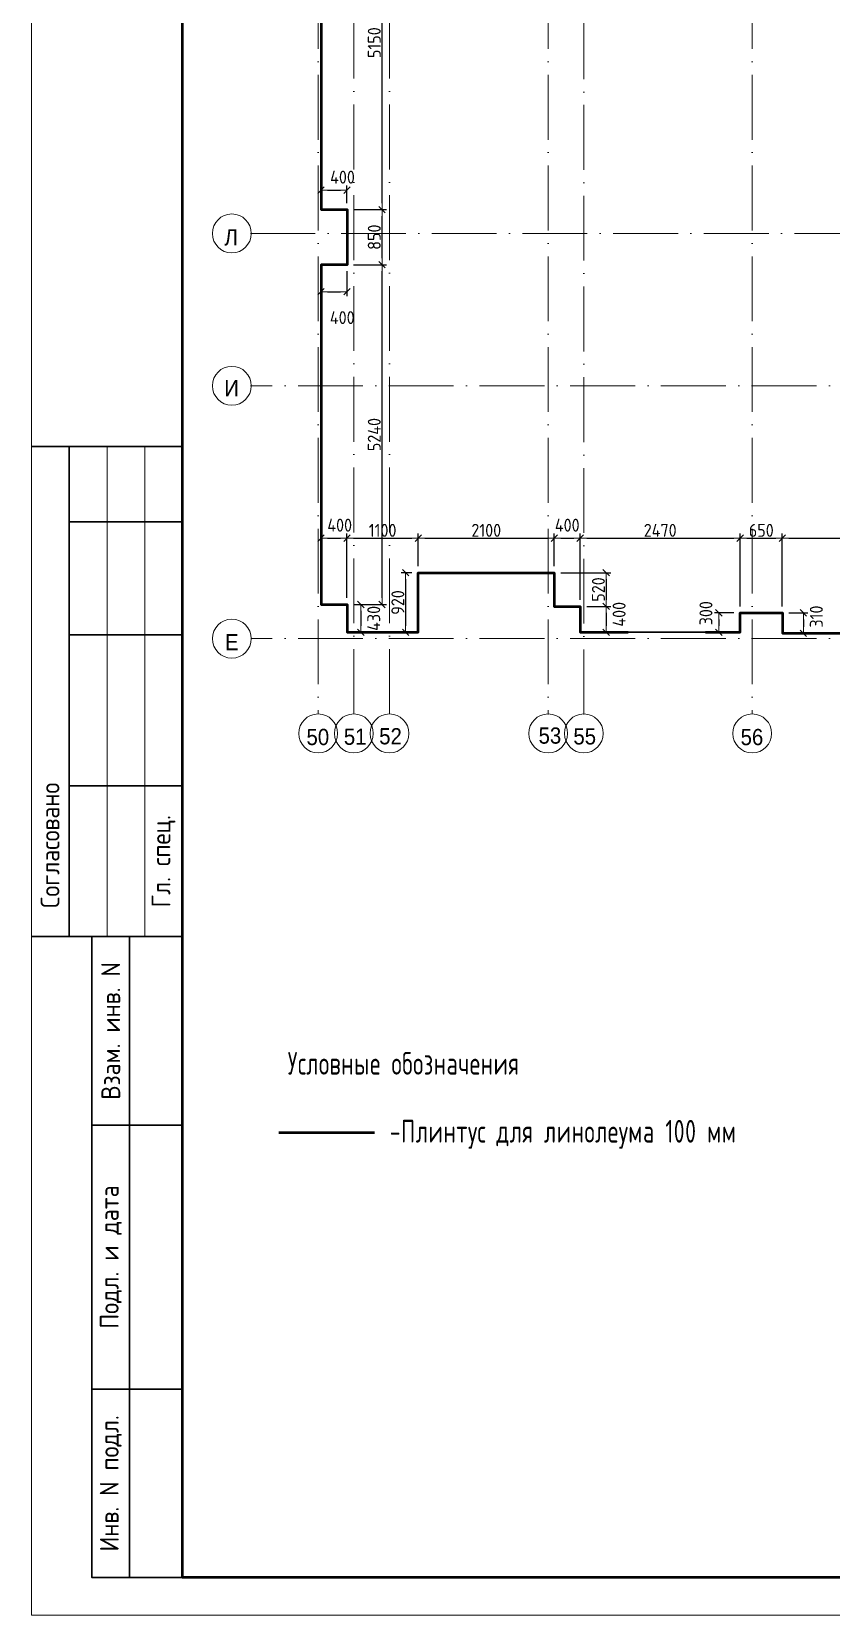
# Model space of a CAD drawing. Header units: millimetres. Extents: x 5993 to 95364, y 94667 to 143522.
# Drawn here: x 60817 to 73162, y 94667 to 119095 of the extents above; entities that cross this region are included whole.
import ezdxf
from ezdxf.enums import TextEntityAlignment as Align

# ---------------------------------------------------------------- set-up
doc = ezdxf.new("R2010")
doc.units = ezdxf.units.MM
doc.linetypes.add('50_200_ШТРИХ_1Т_ш5_п1_п1_', pattern=[1400, 1000, -200, 0, -200])
for name, color, linetype, lineweight, true_color in [('Оси-1', 7, 'Continuous', 20, 0xaaaaaa), ('Оси-2', 7, 'Continuous', 9, 0xaaaaaa), ('Оси-3', 7, '50_200_ШТРИХ_1Т_ш5_п1_п1_', 9, 0xaaaaaa)]:
    doc.layers.add(name, color=color, linetype=linetype, lineweight=lineweight, true_color=true_color)
doc.layers.add('Основные линии', color=7, linetype='Continuous', lineweight=30)
doc.layers.add('Размеры', color=7, linetype='Continuous', lineweight=15)
doc.styles.add('Arial', font='arial.ttf', dxfattribs={"width": 0.9, "height": 500})
doc.styles.get("Standard").update_dxf_attribs({"font": 'arial.ttf'})
doc.styles.add('СПДС', font='isocpeur.ttf', dxfattribs={"width": 0.9})
doc.dimstyles.new('Размера А3', dxfattribs={"dimtxt": 200, "dimasz": 100, "dimexe": 70, "dimexo": 100, "dimgap": 20, "dimtad": 1, "dimdec": 0, "dimrnd": 10, "dimzin": 0, "dimdsep": 46, "dimtxsty": 'СПДС', "dimblk": 'ARROWHEAD_6', "dimcen": 1, "dimclrd": 256, "dimclre": 256, "dimclrt": 256, "dimazin": 0, "dimtfac": 1, "dimtdec": 0, "dimtmove": 2, "dimatfit": 3, "dimfxl": 1, "dimtolj": 1, "dimtzin": 0, "dimarcsym": 0})

# ---------------------------------------------------------------- blocks, each defined once
blk = doc.blocks.new('Ось сетки - Круг_Ø6_00__ISO-2_5_0_9K_-17386508-АИ_План этажа Радиаторы_2')
at = {"layer": 'Оси-1'}
blk.add_circle((0, 0), 3, dxfattribs=at)
blk = doc.blocks.new('ARROWHEAD_6')
at = {"color": 0, "linetype": 'Continuous'}
for p, q in [((0, 0), (-1, 0)), ((-0.5, -0.5), (0.5, 0.5))]:
    blk.add_line(p, q, dxfattribs=at)
blk = doc.blocks.new('*D4145')
at = {"layer": 'Defpoints', "color": 0, "lineweight": -2, "transparency": 16777216}
for p in [(65685, 115500), (66226, 115500), (65685, 110260)]:
    blk.add_point(p, dxfattribs=at)
at = {"layer": 'Размеры', "lineweight": -2, "transparency": 16777216}
for p, q in [((65785, 115500), (66296, 115500)), ((66226, 110360), (66226, 115400)), ((65785, 110260), (66296, 110260))]:
    blk.add_line(p, q, dxfattribs=at)
at = {"layer": 'Размеры', "lineweight": -2, "transparency": 16777216, "xscale": 100, "yscale": 100, "zscale": 100}
for p, rotation in [((66226, 115500), 90), ((66226, 110260), 270)]:
    blk.add_blockref('ARROWHEAD_6', p, dxfattribs=dict(at, rotation=rotation))
at = {"layer": 'Размеры', "transparency": 16777216, "insert": (66106, 112880), "char_height": 200, "attachment_point": 5, "rotation": 90, "style": 'СПДС'}
blk.add_mtext('\\A1;5240', dxfattribs=at)
blk = doc.blocks.new('*D4146')
at = {"layer": 'Defpoints', "color": 0, "lineweight": -2, "transparency": 16777216}
for p in [(65685, 116350), (66226, 116350), (65685, 115500)]:
    blk.add_point(p, dxfattribs=at)
at = {"layer": 'Размеры', "lineweight": -2, "transparency": 16777216}
for p, q in [((65785, 116350), (66296, 116350)), ((66226, 115600), (66226, 116250)), ((65785, 115500), (66296, 115500))]:
    blk.add_line(p, q, dxfattribs=at)
at = {"layer": 'Размеры', "lineweight": -2, "transparency": 16777216, "xscale": 100, "yscale": 100, "zscale": 100}
for p, rotation in [((66226, 116350), 90), ((66226, 115500), 270)]:
    blk.add_blockref('ARROWHEAD_6', p, dxfattribs=dict(at, rotation=rotation))
at = {"layer": 'Размеры', "transparency": 16777216, "insert": (66106, 115925), "char_height": 200, "attachment_point": 5, "rotation": 90, "style": 'СПДС'}
blk.add_mtext('\\A1;850', dxfattribs=at)
blk = doc.blocks.new('*D4147')
at = {"layer": 'Defpoints', "color": 0, "lineweight": -2, "transparency": 16777216}
for p in [(65685, 121500), (66226, 121500), (65685, 116350)]:
    blk.add_point(p, dxfattribs=at)
at = {"layer": 'Размеры', "lineweight": -2, "transparency": 16777216}
for p, q in [((65785, 121500), (66296, 121500)), ((66226, 116450), (66226, 121400)), ((65785, 116350), (66296, 116350))]:
    blk.add_line(p, q, dxfattribs=at)
at = {"layer": 'Размеры', "lineweight": -2, "transparency": 16777216, "xscale": 100, "yscale": 100, "zscale": 100}
for p, rotation in [((66226, 121500), 90), ((66226, 116350), 270)]:
    blk.add_blockref('ARROWHEAD_6', p, dxfattribs=dict(at, rotation=rotation))
at = {"layer": 'Размеры', "transparency": 16777216, "insert": (66106, 118925), "char_height": 200, "attachment_point": 5, "rotation": 90, "style": 'СПДС'}
blk.add_mtext('\\A1;5150', dxfattribs=at)
blk = doc.blocks.new('*D4172')
at = {"layer": 'Defpoints', "color": 0, "lineweight": -2, "transparency": 16777216}
for p in [(66785, 111283), (66785, 110750), (65685, 110260)]:
    blk.add_point(p, dxfattribs=at)
at = {"layer": 'Размеры', "lineweight": -2, "transparency": 16777216}
for p, q in [((65685, 110360), (65685, 111353)), ((65785, 111283), (66685, 111283)), ((66785, 110850), (66785, 111353))]:
    blk.add_line(p, q, dxfattribs=at)
at = {"layer": 'Размеры', "lineweight": -2, "transparency": 16777216, "xscale": 100, "yscale": 100, "zscale": 100, "rotation": 180}
blk.add_blockref('ARROWHEAD_6', (65685, 111283), dxfattribs=at)
at = {"layer": 'Размеры', "lineweight": -2, "transparency": 16777216, "xscale": 100, "yscale": 100, "zscale": 100}
blk.add_blockref('ARROWHEAD_6', (66785, 111283), dxfattribs=at)
at = {"layer": 'Размеры', "transparency": 16777216, "insert": (66235, 111403), "char_height": 200, "attachment_point": 5, "style": 'СПДС'}
blk.add_mtext('\\A1;1100', dxfattribs=at)
blk = doc.blocks.new('*D4173')
at = {"layer": 'Defpoints', "color": 0, "lineweight": -2, "transparency": 16777216}
for p in [(68885, 111283), (66785, 110750), (68885, 110750)]:
    blk.add_point(p, dxfattribs=at)
at = {"layer": 'Размеры', "lineweight": -2, "transparency": 16777216}
for p, q in [((66785, 110850), (66785, 111353)), ((66885, 111283), (68785, 111283)), ((68885, 110850), (68885, 111353))]:
    blk.add_line(p, q, dxfattribs=at)
at = {"layer": 'Размеры', "lineweight": -2, "transparency": 16777216, "xscale": 100, "yscale": 100, "zscale": 100, "rotation": 180}
blk.add_blockref('ARROWHEAD_6', (66785, 111283), dxfattribs=at)
at = {"layer": 'Размеры', "lineweight": -2, "transparency": 16777216, "xscale": 100, "yscale": 100, "zscale": 100}
blk.add_blockref('ARROWHEAD_6', (68885, 111283), dxfattribs=at)
at = {"layer": 'Размеры', "transparency": 16777216, "insert": (67835, 111403), "char_height": 200, "attachment_point": 5, "style": 'СПДС'}
blk.add_mtext('\\A1;2100', dxfattribs=at)
blk = doc.blocks.new('*D4174')
at = {"layer": 'Defpoints', "color": 0, "lineweight": -2, "transparency": 16777216}
for p in [(69285, 111283), (68885, 110750), (69285, 110230)]:
    blk.add_point(p, dxfattribs=at)
at = {"layer": 'Размеры', "lineweight": -2, "transparency": 16777216}
for p, q in [((68885, 110850), (68885, 111353)), ((68985, 111283), (69185, 111283)), ((69285, 110330), (69285, 111353))]:
    blk.add_line(p, q, dxfattribs=at)
at = {"layer": 'Размеры', "lineweight": -2, "transparency": 16777216, "xscale": 100, "yscale": 100, "zscale": 100, "rotation": 180}
blk.add_blockref('ARROWHEAD_6', (68885, 111283), dxfattribs=at)
at = {"layer": 'Размеры', "lineweight": -2, "transparency": 16777216, "xscale": 100, "yscale": 100, "zscale": 100}
blk.add_blockref('ARROWHEAD_6', (69285, 111283), dxfattribs=at)
at = {"layer": 'Размеры', "transparency": 16777216, "insert": (69085, 111483), "char_height": 200, "attachment_point": 5, "style": 'СПДС'}
blk.add_mtext('\\A1;400', dxfattribs=at)
blk = doc.blocks.new('*D4175')
at = {"layer": 'Defpoints', "color": 0, "lineweight": -2, "transparency": 16777216}
for p in [(71755, 111283), (69285, 110230), (71755, 110130)]:
    blk.add_point(p, dxfattribs=at)
at = {"layer": 'Размеры', "lineweight": -2, "transparency": 16777216}
for p, q in [((69285, 110330), (69285, 111353)), ((69385, 111283), (71655, 111283)), ((71755, 110230), (71755, 111353))]:
    blk.add_line(p, q, dxfattribs=at)
at = {"layer": 'Размеры', "lineweight": -2, "transparency": 16777216, "xscale": 100, "yscale": 100, "zscale": 100, "rotation": 180}
blk.add_blockref('ARROWHEAD_6', (69285, 111283), dxfattribs=at)
at = {"layer": 'Размеры', "lineweight": -2, "transparency": 16777216, "xscale": 100, "yscale": 100, "zscale": 100}
blk.add_blockref('ARROWHEAD_6', (71755, 111283), dxfattribs=at)
at = {"layer": 'Размеры', "transparency": 16777216, "insert": (70520, 111403), "char_height": 200, "attachment_point": 5, "style": 'СПДС'}
blk.add_mtext('\\A1;2470', dxfattribs=at)
blk = doc.blocks.new('*D4176')
at = {"layer": 'Defpoints', "color": 0, "lineweight": -2, "transparency": 16777216}
for p in [(72405, 111283), (71755, 110130), (72405, 110130)]:
    blk.add_point(p, dxfattribs=at)
at = {"layer": 'Размеры', "lineweight": -2, "transparency": 16777216}
for p, q in [((71755, 110230), (71755, 111353)), ((71855, 111283), (72305, 111283)), ((72405, 110230), (72405, 111353))]:
    blk.add_line(p, q, dxfattribs=at)
at = {"layer": 'Размеры', "lineweight": -2, "transparency": 16777216, "xscale": 100, "yscale": 100, "zscale": 100, "rotation": 180}
blk.add_blockref('ARROWHEAD_6', (71755, 111283), dxfattribs=at)
at = {"layer": 'Размеры', "lineweight": -2, "transparency": 16777216, "xscale": 100, "yscale": 100, "zscale": 100}
blk.add_blockref('ARROWHEAD_6', (72405, 111283), dxfattribs=at)
at = {"layer": 'Размеры', "transparency": 16777216, "insert": (72080, 111403), "char_height": 200, "attachment_point": 5, "style": 'СПДС'}
blk.add_mtext('\\A1;650', dxfattribs=at)
blk = doc.blocks.new('*D4177')
at = {"layer": 'Defpoints', "color": 0, "lineweight": -2, "transparency": 16777216}
for p in [(77055, 111283), (72405, 110130), (77055, 110130)]:
    blk.add_point(p, dxfattribs=at)
at = {"layer": 'Размеры', "lineweight": -2, "transparency": 16777216}
for p, q in [((72405, 110230), (72405, 111353)), ((72505, 111283), (76955, 111283)), ((77055, 110230), (77055, 111353))]:
    blk.add_line(p, q, dxfattribs=at)
at = {"layer": 'Размеры', "lineweight": -2, "transparency": 16777216, "xscale": 100, "yscale": 100, "zscale": 100, "rotation": 180}
blk.add_blockref('ARROWHEAD_6', (72405, 111283), dxfattribs=at)
at = {"layer": 'Размеры', "lineweight": -2, "transparency": 16777216, "xscale": 100, "yscale": 100, "zscale": 100}
blk.add_blockref('ARROWHEAD_6', (77055, 111283), dxfattribs=at)
at = {"layer": 'Размеры', "transparency": 16777216, "insert": (74730, 111403), "char_height": 200, "attachment_point": 5, "style": 'СПДС'}
blk.add_mtext('\\A1;4650', dxfattribs=at)
blk = doc.blocks.new('*D4203')
at = {"layer": 'Defpoints', "color": 0, "lineweight": -2, "transparency": 16777216}
for p in [(72405, 110130), (72405, 109815), (72730, 109815)]:
    blk.add_point(p, dxfattribs=at)
at = {"layer": 'Размеры', "lineweight": -2, "transparency": 16777216}
for p, q in [((72505, 110130), (72800, 110130)), ((72730, 110030), (72730, 109915)), ((72505, 109815), (72800, 109815))]:
    blk.add_line(p, q, dxfattribs=at)
at = {"layer": 'Размеры', "lineweight": -2, "transparency": 16777216, "xscale": 100, "yscale": 100, "zscale": 100}
for p, rotation in [((72730, 110130), 90), ((72730, 109815), 270)]:
    blk.add_blockref('ARROWHEAD_6', p, dxfattribs=dict(at, rotation=rotation))
at = {"layer": 'Размеры', "lineweight": -2, "transparency": 16777216, "insert": (72930, 110073), "char_height": 200, "attachment_point": 5, "rotation": 90, "style": 'СПДС'}
blk.add_mtext('\\A1;310', dxfattribs=at)
blk = doc.blocks.new('*D4204')
at = {"layer": 'Defpoints', "color": 0, "lineweight": -2, "transparency": 16777216}
for p in [(71755, 110130), (71426, 109830), (71755, 109830)]:
    blk.add_point(p, dxfattribs=at)
at = {"layer": 'Размеры', "lineweight": -2, "transparency": 16777216}
for p, q in [((71655, 110130), (71356, 110130)), ((71426, 110030), (71426, 109930)), ((71655, 109830), (71356, 109830))]:
    blk.add_line(p, q, dxfattribs=at)
at = {"layer": 'Размеры', "lineweight": -2, "transparency": 16777216, "xscale": 100, "yscale": 100, "zscale": 100}
for p, rotation in [((71426, 110130), 90), ((71426, 109830), 270)]:
    blk.add_blockref('ARROWHEAD_6', p, dxfattribs=dict(at, rotation=rotation))
at = {"layer": 'Размеры', "lineweight": -2, "transparency": 16777216, "insert": (71226, 110125), "char_height": 200, "attachment_point": 5, "rotation": 90, "style": 'СПДС'}
blk.add_mtext('\\A1;300', dxfattribs=at)
blk = doc.blocks.new('*D4205')
at = {"layer": 'Defpoints', "color": 0, "lineweight": -2, "transparency": 16777216}
for p in [(69285, 110230), (69285, 109830), (69686, 109830)]:
    blk.add_point(p, dxfattribs=at)
at = {"layer": 'Размеры', "lineweight": -2, "transparency": 16777216}
for p, q in [((69385, 110230), (69756, 110230)), ((69686, 110130), (69686, 109930)), ((69385, 109830), (69756, 109830))]:
    blk.add_line(p, q, dxfattribs=at)
at = {"layer": 'Размеры', "lineweight": -2, "transparency": 16777216, "xscale": 100, "yscale": 100, "zscale": 100}
for p, rotation in [((69686, 110230), 90), ((69686, 109830), 270)]:
    blk.add_blockref('ARROWHEAD_6', p, dxfattribs=dict(at, rotation=rotation))
at = {"layer": 'Размеры', "lineweight": -2, "transparency": 16777216, "insert": (69886, 110108), "char_height": 200, "attachment_point": 5, "rotation": 90, "style": 'СПДС'}
blk.add_mtext('\\A1;400', dxfattribs=at)
blk = doc.blocks.new('*D4206')
at = {"layer": 'Defpoints', "color": 0, "lineweight": -2, "transparency": 16777216}
for p in [(68885, 110750), (69285, 110230), (69686, 110230)]:
    blk.add_point(p, dxfattribs=at)
at = {"layer": 'Размеры', "lineweight": -2, "transparency": 16777216}
for p, q in [((68985, 110750), (69756, 110750)), ((69686, 110650), (69686, 110330)), ((69385, 110230), (69756, 110230))]:
    blk.add_line(p, q, dxfattribs=at)
at = {"layer": 'Размеры', "lineweight": -2, "transparency": 16777216, "xscale": 100, "yscale": 100, "zscale": 100}
for p, rotation in [((69686, 110750), 90), ((69686, 110230), 270)]:
    blk.add_blockref('ARROWHEAD_6', p, dxfattribs=dict(at, rotation=rotation))
at = {"layer": 'Размеры', "lineweight": -2, "transparency": 16777216, "insert": (69566, 110490), "char_height": 200, "attachment_point": 5, "rotation": 90, "style": 'СПДС'}
blk.add_mtext('\\A1;520', dxfattribs=at)
blk = doc.blocks.new('*D4207')
at = {"layer": 'Defpoints', "color": 0, "lineweight": -2, "transparency": 16777216}
for p in [(66785, 110750), (66590, 109830), (66785, 109830)]:
    blk.add_point(p, dxfattribs=at)
at = {"layer": 'Размеры', "lineweight": -2, "transparency": 16777216}
for p, q in [((66685, 110750), (66520, 110750)), ((66590, 110650), (66590, 109930)), ((66685, 109830), (66520, 109830))]:
    blk.add_line(p, q, dxfattribs=at)
at = {"layer": 'Размеры', "lineweight": -2, "transparency": 16777216, "xscale": 100, "yscale": 100, "zscale": 100}
for p, rotation in [((66590, 110750), 90), ((66590, 109830), 270)]:
    blk.add_blockref('ARROWHEAD_6', p, dxfattribs=dict(at, rotation=rotation))
at = {"layer": 'Размеры', "lineweight": -2, "transparency": 16777216, "insert": (66470, 110290), "char_height": 200, "attachment_point": 5, "rotation": 90, "style": 'СПДС'}
blk.add_mtext('\\A1;920', dxfattribs=at)
blk = doc.blocks.new('*D4208')
at = {"layer": 'Defpoints', "color": 0, "lineweight": -2, "transparency": 16777216}
for p in [(65685, 110260), (65685, 109830), (65898, 109830)]:
    blk.add_point(p, dxfattribs=at)
at = {"layer": 'Размеры', "lineweight": -2, "transparency": 16777216}
for p, q in [((65785, 110260), (65968, 110260)), ((65898, 110160), (65898, 109930)), ((65785, 109830), (65968, 109830))]:
    blk.add_line(p, q, dxfattribs=at)
at = {"layer": 'Размеры', "lineweight": -2, "transparency": 16777216, "xscale": 100, "yscale": 100, "zscale": 100}
for p, rotation in [((65898, 110260), 90), ((65898, 109830), 270)]:
    blk.add_blockref('ARROWHEAD_6', p, dxfattribs=dict(at, rotation=rotation))
at = {"layer": 'Размеры', "lineweight": -2, "transparency": 16777216, "insert": (66098, 110045), "char_height": 200, "attachment_point": 5, "rotation": 90, "style": 'СПДС'}
blk.add_mtext('\\A1;430', dxfattribs=at)
blk = doc.blocks.new('*D4209')
at = {"layer": 'Defpoints', "color": 0, "lineweight": -2, "transparency": 16777216}
for p in [(65685, 111283), (65285, 110260), (65685, 110260)]:
    blk.add_point(p, dxfattribs=at)
at = {"layer": 'Размеры', "lineweight": -2, "transparency": 16777216}
for p, q in [((65285, 110360), (65285, 111353)), ((65385, 111283), (65585, 111283)), ((65685, 110360), (65685, 111353))]:
    blk.add_line(p, q, dxfattribs=at)
at = {"layer": 'Размеры', "lineweight": -2, "transparency": 16777216, "xscale": 100, "yscale": 100, "zscale": 100, "rotation": 180}
blk.add_blockref('ARROWHEAD_6', (65285, 111283), dxfattribs=at)
at = {"layer": 'Размеры', "lineweight": -2, "transparency": 16777216, "xscale": 100, "yscale": 100, "zscale": 100}
blk.add_blockref('ARROWHEAD_6', (65685, 111283), dxfattribs=at)
at = {"layer": 'Размеры', "lineweight": -2, "transparency": 16777216, "insert": (65572, 111483), "char_height": 200, "attachment_point": 5, "style": 'СПДС'}
blk.add_mtext('\\A1;400', dxfattribs=at)
blk = doc.blocks.new('*D4210')
at = {"layer": 'Defpoints', "color": 0, "lineweight": -2, "transparency": 16777216}
for p in [(65285, 115500), (65685, 115500), (65685, 115084)]:
    blk.add_point(p, dxfattribs=at)
at = {"layer": 'Размеры', "lineweight": -2, "transparency": 16777216}
for p, q in [((65285, 115400), (65285, 115014)), ((65685, 115400), (65685, 115014)), ((65385, 115084), (65585, 115084))]:
    blk.add_line(p, q, dxfattribs=at)
at = {"layer": 'Размеры', "lineweight": -2, "transparency": 16777216, "xscale": 100, "yscale": 100, "zscale": 100, "rotation": 180}
blk.add_blockref('ARROWHEAD_6', (65285, 115084), dxfattribs=at)
at = {"layer": 'Размеры', "lineweight": -2, "transparency": 16777216, "xscale": 100, "yscale": 100, "zscale": 100}
blk.add_blockref('ARROWHEAD_6', (65685, 115084), dxfattribs=at)
at = {"layer": 'Размеры', "lineweight": -2, "transparency": 16777216, "insert": (65612, 114684), "char_height": 200, "attachment_point": 5, "style": 'СПДС'}
blk.add_mtext('\\A1;400', dxfattribs=at)
blk = doc.blocks.new('*D4211')
at = {"layer": 'Defpoints', "color": 0, "lineweight": -2, "transparency": 16777216}
for p in [(65685, 116651), (65285, 116350), (65685, 116350)]:
    blk.add_point(p, dxfattribs=at)
at = {"layer": 'Размеры', "lineweight": -2, "transparency": 16777216}
for p, q in [((65285, 116450), (65285, 116721)), ((65385, 116651), (65585, 116651)), ((65685, 116450), (65685, 116721))]:
    blk.add_line(p, q, dxfattribs=at)
at = {"layer": 'Размеры', "lineweight": -2, "transparency": 16777216, "xscale": 100, "yscale": 100, "zscale": 100, "rotation": 180}
blk.add_blockref('ARROWHEAD_6', (65285, 116651), dxfattribs=at)
at = {"layer": 'Размеры', "lineweight": -2, "transparency": 16777216, "xscale": 100, "yscale": 100, "zscale": 100}
blk.add_blockref('ARROWHEAD_6', (65685, 116651), dxfattribs=at)
at = {"layer": 'Размеры', "lineweight": -2, "transparency": 16777216, "insert": (65616, 116851), "char_height": 200, "attachment_point": 5, "style": 'СПДС'}
blk.add_mtext('\\A1;400', dxfattribs=at)
blk = doc.blocks.new('*U62')
at = {"lineweight": 0}
blk.add_lwpolyline([(-292, -5), (5, -5), (5, 415), (-292, 415)], close=True, dxfattribs=at)
at = {"color": 0, "linetype": 'Continuous', "lineweight": 50}
blk.add_lwpolyline([(-272, 410), (0, 410), (0, 0), (-272, 0)], close=True, dxfattribs=at)
at = {"lineweight": 35}
for points in [[(-272, 150), (-292, 150)], [(-287, 85), (-287, 150)], [(-272, 140), (-287, 140)], [(-272, 125), (-287, 125)], [(-272, 105), (-287, 105)], [(-272, 85), (-292, 85)], [(-272, 85), (-284, 85), (-284, 0), (-272, 0)], [(-279, 0), (-279, 85)], [(-272, 60), (-284, 60)], [(-272, 25), (-284, 25)]]:
    blk.add_lwpolyline(points, dxfattribs=at)
at = {"lineweight": 18}
for points in [[(-282, 85), (-282, 150)], [(-277, 85), (-277, 150)]]:
    blk.add_lwpolyline(points, dxfattribs=at)
at = {"lineweight": -2, "char_height": 2.5, "attachment_point": 5, "rotation": 90, "style": 'СПДС'}
for s, insert, width in [('Согласовано', (-289.56, 97.1), 19.9913), ('Гл. спец.', (-274.5, 95), 19.9913), ('Взам. инв. N', (-281.5, 72.5), 24.9913), ('Подл. и дата', (-281.5, 42.5), 34.9913), ('Инв. N подл.', (-281.5, 12.5), 24.9913)]:
    blk.add_mtext(s, dxfattribs=dict(at, insert=insert, width=width))
at = {"lineweight": 30, "width": 0.9, "flags": 104}
blk.add_attdef('ШАПКА', text='', height=3, dxfattribs=at).set_placement((-135, 281), align=Align.MIDDLE_CENTER)
at = {"style": 'СПДС'}
for tag, height, p in [('ШИФР_ПРОЕКТА', 4, (-60, 50)), ('НАИМЕНОВАНИЕ_ОБЪЕКТА', 2.5, (-85, 25)), ('НАИМЕНОВАНИЕ_ОБЪЕКТА2', 2.5, (-85, 20)), ('СТАДИЯ', 4, (-42.5, 20)), ('ЛИСТ_первый', 4, (-27.5, 20)), ('ЛИСТОВ', 4, (-10, 20)), ('НАИМЕНОВАНИЕ_ЧЕРТЕЖА1', 2.5, (-85, 10)), ('ОРГАНИЗАЦИЯ_РАЗРАБОТЧИК1', 4, (-25, 8.09)), ('НАИМЕНОВАНИЕ_ЧЕРТЕЖА2', 2.5, (-85, 5))]:
    blk.add_attdef(tag, text='', height=height, dxfattribs=at).set_placement(p, align=Align.MIDDLE_CENTER)
for tag, p in [('РАЗРАБОТЧИК', (-163.97, 27.5)), ('РУК.ГРУППЫ', (-163.97, 22.5))]:
    blk.add_attdef(tag, text='', height=2.5, dxfattribs=at).set_placement(p, align=Align.MIDDLE_LEFT)
at = {"style": 'СПДС', "width": 0.9}
for p in [(-129.65, 26.37), (-129.65, 21.37)]:
    blk.add_attdef('ДАТА', p, '', height=2.3, dxfattribs=at)

msp = doc.modelspace()

# ---------------------------------------------------------------- linework, layer by layer
at = {"layer": 'Оси-3'}
for p, q in [((65240.5, 140830.4), (65240.5, 108570.5)), ((65790.5, 108570.5), (65790.5, 140830.4)), ((66340.5, 108570.5), (66340.5, 140830.4)), ((68790.5, 140830.4), (68790.5, 108565)), ((69340.5, 108563.5), (69340.5, 140830.4)), ((71940.5, 140830.4), (71940.5, 108570.5)), ((64194.4, 115982.8), (84132.7, 115982.8)), ((84132.7, 113632.8), (64194.4, 113632.8)), ((84132.7, 109732.8), (64207.3, 109732.8))]:
    msp.add_line(p, q, dxfattribs=at)
at = {"layer": 'Основные линии', "color": 18, "true_color": 0x000000}
for p, q in [((65285.5, 116350), (65285.5, 121350)), ((65685.5, 116350), (65285.5, 116350)), ((65685.5, 115500), (65685.5, 116350)), ((65285.5, 110260), (65285.5, 115500)), ((65285.5, 115500), (65685.5, 115500)), ((68885.5, 110750), (66785.5, 110750)), ((66785.5, 110750), (66785.5, 109830)), ((68885.5, 110230), (68885.5, 110750)), ((65685.5, 110260), (65285.5, 110260)), ((65685.5, 109830), (65685.5, 110260)), ((69285.5, 110230), (68885.5, 110230)), ((69285.5, 109830), (69285.5, 110230)), ((66785.5, 109830), (65685.5, 109830)), ((71755.5, 109830), (69285.5, 109830))]:
    msp.add_line(p, q, dxfattribs=at)
msp.add_lwpolyline([(77795.5, 109820), (77795.5, 110125), (77055.5, 110125), (77055.5, 109815), (72405.5, 109815), (72405.5, 110130), (71755.5, 110130), (71755.5, 109830), (71605.5, 109830), (71605.5, 109830)], dxfattribs=at)
at = {"layer": 'Размеры', "color": 1, "lineweight": 50}
for points in [[(65285.5, 121500), (65285.5, 116350), (65685.5, 116350), (65685.5, 115500), (65285.5, 115500), (65285.5, 110260), (65685.5, 110260), (65685.5, 109830), (66785.5, 109830), (66785.5, 110750), (68885.5, 110750), (68885.5, 110230), (69285.5, 110230), (69285.5, 109830), (70025.9, 109830)], [(71220.9, 109830), (71755.5, 109830), (71755.5, 110130), (72405.5, 110130), (72405.5, 109815), (77055.5, 109815), (77055.5, 110125), (77795.5, 110125), (77795.5, 109820), (80273.2, 109820)]]:
    msp.add_lwpolyline(points, dxfattribs=at)

# ---------------------------------------------------------------- block references
at = {"xscale": 116.3214233566373, "yscale": 116.3214233566373, "zscale": 116.3214233566373}
msp.add_blockref('*U62', (94782.9, 95249), dxfattribs=at)
at = {"layer": 'Оси-1', "xscale": 100, "yscale": 100, "zscale": 100}
for p, rotation in [((63907.3, 115982.8), 269.9999999999995), ((63907.3, 113632.8), 89.99999999999982), ((63907.3, 109732.8), 89.99999999999982), ((65240.5, 108270.5), 180), ((68790.5, 108270.5), 180), ((71940.5, 108270.5), 180)]:
    msp.add_blockref('Ось сетки - Круг_Ø6_00__ISO-2_5_0_9K_-17386508-АИ_План этажа Радиаторы_2', p, dxfattribs=dict(at, rotation=rotation))
for p in [(65790.5, 108270.5), (66340.5, 108270.5), (69340.5, 108270.5)]:
    msp.add_blockref('Ось сетки - Круг_Ø6_00__ISO-2_5_0_9K_-17386508-АИ_План этажа Радиаторы_2', p, dxfattribs=at)

# ---------------------------------------------------------------- texts
at = {"layer": 'Оси-2', "char_height": 250, "attachment_point": 5, "line_spacing_factor": 0.936439, "style": 'Arial'}
for s, insert, width in [('\\pxqc,t4.572,9.144,13.716,18.288,22.86,27.432,32.004,36.576,41.148,45.72,50.292,54.864,59.436,64.008,68.58,73.152,77.724,82.296,86.868,91.44,96.012,100.584,105.156,109.728,114.3,118.872,123.444,128.016,132.588,137.16,141.732,146.304;{Л}', (63896.7, 115921), 428.4), ('\\pxqc,t4.572,9.144,13.716,18.288,22.86,27.432,32.004,36.576,41.148,45.72,50.292,54.864,59.436,64.008,68.58,73.152,77.724,82.296,86.868,91.44,96.012,100.584,105.156,109.728,114.3,118.872,123.444,128.016,132.588,137.16,141.732,146.304;{И}', (63902.6, 113597.1), 464.4), ('\\pxqc,t4.572,9.144,13.716,18.288,22.86,27.432,32.004,36.576,41.148,45.72,50.292,54.864,59.436,64.008,68.58,73.152,77.724,82.296,86.868,91.44,96.012,100.584,105.156,109.728,114.3,118.872,123.444,128.016,132.588,137.16,141.732,146.304;{Е}', (63907.1, 109678.4), 428.4), ('\\pxqc,t4.572,9.144,13.716,18.288,22.86,27.432,32.004,36.576,41.148,45.72,50.292,54.864,59.436,64.008,68.58,73.152,77.724,82.296,86.868,91.44,96.012,100.584,105.156,109.728,114.3,118.872,123.444,128.016,132.588,137.16,141.732,146.304;{50}', (65234.9, 108214.1), 702), ('\\pxqc,t4.572,9.144,13.716,18.288,22.86,27.432,32.004,36.576,41.148,45.72,50.292,54.864,59.436,64.008,68.58,73.152,77.724,82.296,86.868,91.44,96.012,100.584,105.156,109.728,114.3,118.872,123.444,128.016,132.588,137.16,141.732,146.304;{51}', (65811.4, 108218.1), 702), ('\\pxqc,t4.572,9.144,13.716,18.288,22.86,27.432,32.004,36.576,41.148,45.72,50.292,54.864,59.436,64.008,68.58,73.152,77.724,82.296,86.868,91.44,96.012,100.584,105.156,109.728,114.3,118.872,123.444,128.016,132.588,137.16,141.732,146.304;{52}', (66356.9, 108225.3), 702), ('\\pxqc,t4.572,9.144,13.716,18.288,22.86,27.432,32.004,36.576,41.148,45.72,50.292,54.864,59.436,64.008,68.58,73.152,77.724,82.296,86.868,91.44,96.012,100.584,105.156,109.728,114.3,118.872,123.444,128.016,132.588,137.16,141.732,146.304;{53}', (68817.3, 108235.5), 702), ('\\pxqc,t4.572,9.144,13.716,18.288,22.86,27.432,32.004,36.576,41.148,45.72,50.292,54.864,59.436,64.008,68.58,73.152,77.724,82.296,86.868,91.44,96.012,100.584,105.156,109.728,114.3,118.872,123.444,128.016,132.588,137.16,141.732,146.304;{55}', (69354.8, 108223.2), 702), ('\\pxqc,t4.572,9.144,13.716,18.288,22.86,27.432,32.004,36.576,41.148,45.72,50.292,54.864,59.436,64.008,68.58,73.152,77.724,82.296,86.868,91.44,96.012,100.584,105.156,109.728,114.3,118.872,123.444,128.016,132.588,137.16,141.732,146.304;{56}', (71936.1, 108212.9), 702)]:
    msp.add_mtext(s, dxfattribs=dict(at, insert=insert, width=width))
at = {"layer": 'Размеры', "color": 1, "lineweight": 13, "insert": (64421.1, 103356.8), "char_height": 350, "attachment_point": 1, "style": 'СПДС'}
msp.add_mtext_dynamic_manual_height_columns('\\pxi-3,l4,t4;{\\fISOCPEUR|b1|i0|c204|p34;\\W0.7;\\T1.05;\\C0;Условные обозначения}', width=10131.804, gutter_width=16.3, heights=[0], dxfattribs=at)

# ---------------------------------------------------------------- dimensions: what is measured, and where the dimension line sits
at = {"layer": 'Размеры'}
for base, p1, p2, picture, middle in [((66226, 121500), (65685.5, 116350), (65685.5, 121500), '*D4147', (66106, 118925)), ((66226, 116350), (65685.5, 115500), (65685.5, 116350), '*D4146', (66106, 115925)), ((66226, 115500), (65685.5, 110260), (65685.5, 115500), '*D4145', (66106, 112880))]:
    dim = msp.add_linear_dim(base=base, p1=p1, p2=p2, angle=90, dimstyle='Размера А3', dxfattribs=at)
    dim.commit()
    dim.dimension.update_dxf_attribs({"geometry": picture, "text_midpoint": middle})
at = {"layer": 'Размеры', "lineweight": -2}
for base, p1, p2, picture, middle in [((65685.5, 116651.2), (65285.5, 116350), (65685.5, 116350), '*D4211', (65615.7, 116851.2)), ((65685.5, 115083.7), (65285.5, 115500), (65685.5, 115500), '*D4210', (65611.8, 114683.7)), ((65685.5, 111282.6), (65285.5, 110260), (65685.5, 110260), '*D4209', (65572.3, 111482.6))]:
    dim = msp.add_linear_dim(base=base, p1=p1, p2=p2, dimstyle='Размера А3', dxfattribs=at)
    dim.commit()
    dim.dimension.update_dxf_attribs({"geometry": picture, "text_midpoint": middle, "dimtype": 160})
at = {"layer": 'Размеры'}
for base, p1, p2, picture, middle in [((66785.5, 111282.6), (65685.5, 110260), (66785.5, 110750), '*D4172', (66235.5, 111402.6)), ((68885.5, 111282.6), (66785.5, 110750), (68885.5, 110750), '*D4173', (67835.5, 111402.6)), ((69285.5, 111282.6), (68885.5, 110750), (69285.5, 110230), '*D4174', (69085.5, 111482.6)), ((71755.5, 111282.6), (69285.5, 110230), (71755.5, 110130), '*D4175', (70520.5, 111402.6)), ((72405.5, 111282.6), (71755.5, 110130), (72405.5, 110130), '*D4176', (72080.5, 111402.6)), ((77055.5, 111282.6), (72405.5, 110130), (77055.5, 110130), '*D4177', (74730.5, 111402.6))]:
    dim = msp.add_linear_dim(base=base, p1=p1, p2=p2, dimstyle='Размера А3', dxfattribs=at)
    dim.commit()
    dim.dimension.update_dxf_attribs({"geometry": picture, "text_midpoint": middle})
at = {"layer": 'Размеры', "lineweight": -2}
for base, p1, p2, picture, middle in [((66590.2, 109830), (66785.5, 110750), (66785.5, 109830), '*D4207', (66470.2, 110290)), ((69685.7, 110230), (68885.5, 110750), (69285.5, 110230), '*D4206', (69565.7, 110490)), ((65897.9, 109830), (65685.5, 110260), (65685.5, 109830), '*D4208', (66097.9, 110045))]:
    dim = msp.add_linear_dim(base=base, p1=p1, p2=p2, angle=90, dimstyle='Размера А3', dxfattribs=at)
    dim.commit()
    dim.dimension.update_dxf_attribs({"geometry": picture, "text_midpoint": middle})
for base, p1, p2, picture, middle in [((69685.7, 109830), (69285.5, 110230), (69285.5, 109830), '*D4205', (69885.7, 110107.6)), ((71426, 109830), (71755.5, 110130), (71755.5, 109830), '*D4204', (71226, 110124.9)), ((72729.5, 109815), (72405.5, 110130), (72405.5, 109815), '*D4203', (72929.5, 110073.1))]:
    dim = msp.add_linear_dim(base=base, p1=p1, p2=p2, angle=90, dimstyle='Размера А3', dxfattribs=at)
    dim.commit()
    dim.dimension.update_dxf_attribs({"geometry": picture, "text_midpoint": middle, "dimtype": 160})

# ---------------------------------------------------------------- next in the draw order: texts
at = {"layer": 'Размеры', "color": 0, "lineweight": 13, "insert": (66344.2, 102308.7), "char_height": 350, "attachment_point": 1, "style": 'СПДС', "bg_fill": 2}
msp.add_mtext_dynamic_manual_height_columns('{\\W0.7;\\T1.05;-Плинтус для линолеума 100 мм }', width=16773.427, gutter_width=16.3, heights=[0], dxfattribs=at)

# ---------------------------------------------------------------- next in the draw order: linework, layer by layer
at = {"layer": 'Размеры', "color": 1, "lineweight": 50}
msp.add_line((66109.6, 102107.5), (64634.5, 102107.5), dxfattribs=at)

doc.saveas('drawing.dxf')
